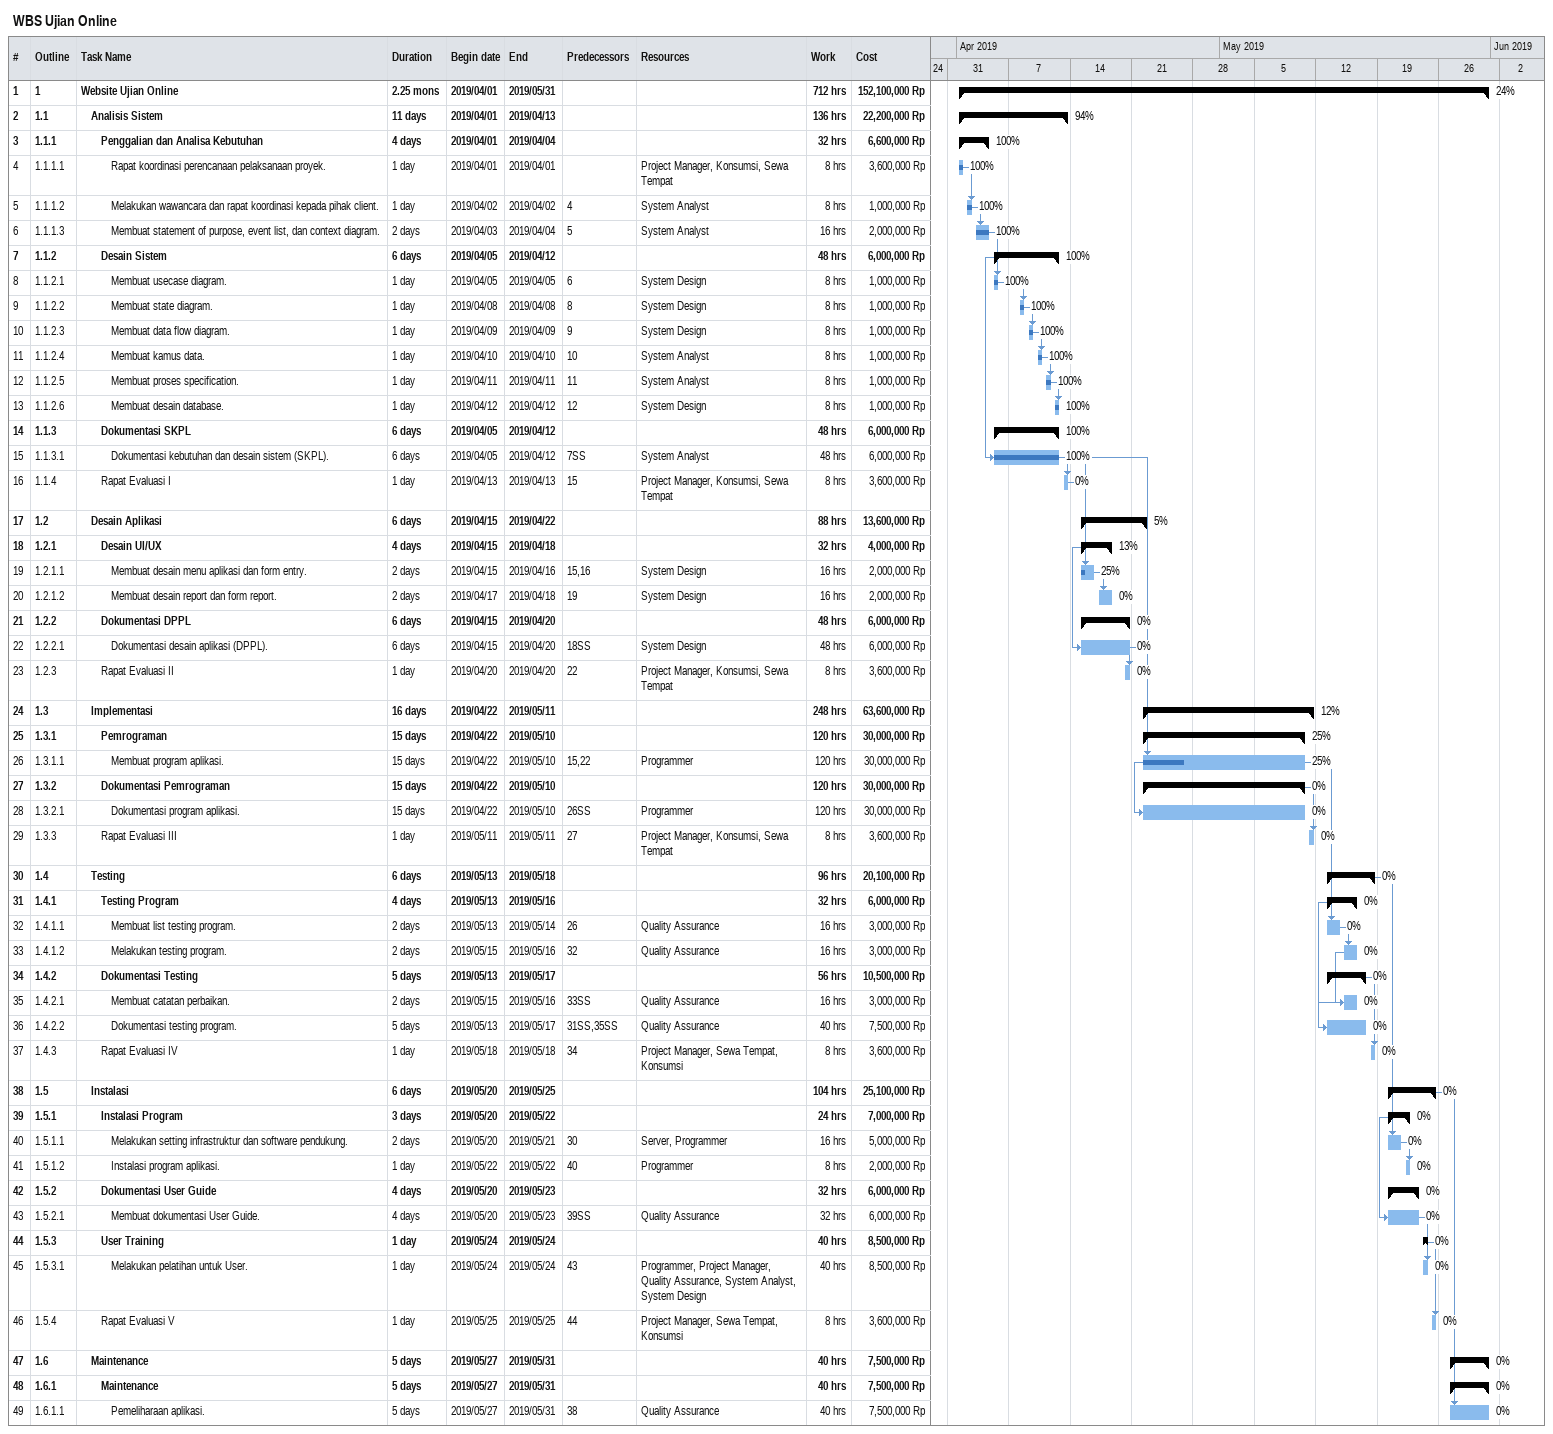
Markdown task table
WBS Ujian Online

| ID | WBS | Task | Duration | Start | Finish | Predecessors | Resources | % complete | Work (h) | Cost (Rp) |
|---|---|---|---|---|---|---|---|---|---|---|
| 1 | 1 | **Website Ujian Online** | 2.25mo | 2019-04-01 | 2019-05-31 |  |  | 24 | 712 | 152100000 |
| 2 | 1.1 | **Analisis Sistem** | 11d | 2019-04-01 | 2019-04-13 |  |  | 94 | 136 | 22200000 |
| 3 | 1.1.1 | **Penggalian dan Analisa Kebutuhan** | 4d | 2019-04-01 | 2019-04-04 |  |  | 100 | 32 | 6600000 |
| 4 | 1.1.1.1 | Rapat koordinasi perencanaan pelaksanaan proyek. | 1d | 2019-04-01 | 2019-04-01 |  | Project Manager, Konsumsi, Sewa Tempat | 100 | 8 | 3600000 |
| 5 | 1.1.1.2 | Melakukan wawancara dan rapat koordinasi kepada pihak client. | 1d | 2019-04-02 | 2019-04-02 | 4 | System Analyst | 100 | 8 | 1000000 |
| 6 | 1.1.1.3 | Membuat statement of purpose, event list, dan context diagram. | 2d | 2019-04-03 | 2019-04-04 | 5 | System Analyst | 100 | 16 | 2000000 |
| 7 | 1.1.2 | **Desain Sistem** | 6d | 2019-04-05 | 2019-04-12 |  |  | 100 | 48 | 6000000 |
| 8 | 1.1.2.1 | Membuat usecase diagram. | 1d | 2019-04-05 | 2019-04-05 | 6 | System Design | 100 | 8 | 1000000 |
| 9 | 1.1.2.2 | Membuat state diagram. | 1d | 2019-04-08 | 2019-04-08 | 8 | System Design | 100 | 8 | 1000000 |
| 10 | 1.1.2.3 | Membuat data flow diagram. | 1d | 2019-04-09 | 2019-04-09 | 9 | System Design | 100 | 8 | 1000000 |
| 11 | 1.1.2.4 | Membuat kamus data. | 1d | 2019-04-10 | 2019-04-10 | 10 | System Analyst | 100 | 8 | 1000000 |
| 12 | 1.1.2.5 | Membuat proses specification. | 1d | 2019-04-11 | 2019-04-11 | 11 | System Analyst | 100 | 8 | 1000000 |
| 13 | 1.1.2.6 | Membuat desain database. | 1d | 2019-04-12 | 2019-04-12 | 12 | System Design | 100 | 8 | 1000000 |
| 14 | 1.1.3 | **Dokumentasi SKPL** | 6d | 2019-04-05 | 2019-04-12 |  |  | 100 | 48 | 6000000 |
| 15 | 1.1.3.1 | Dokumentasi kebutuhan dan desain sistem (SKPL). | 6d | 2019-04-05 | 2019-04-12 | 7SS | System Analyst | 100 | 48 | 6000000 |
| 16 | 1.1.4 | Rapat Evaluasi I | 1d | 2019-04-13 | 2019-04-13 | 15 | Project Manager, Konsumsi, Sewa Tempat | 0 | 8 | 3600000 |
| 17 | 1.2 | **Desain Aplikasi** | 6d | 2019-04-15 | 2019-04-22 |  |  | 5 | 88 | 13600000 |
| 18 | 1.2.1 | **Desain UI/UX** | 4d | 2019-04-15 | 2019-04-18 |  |  | 13 | 32 | 4000000 |
| 19 | 1.2.1.1 | Membuat desain menu aplikasi dan form entry. | 2d | 2019-04-15 | 2019-04-16 | 15, 16 | System Design | 25 | 16 | 2000000 |
| 20 | 1.2.1.2 | Membuat desain report dan form report. | 2d | 2019-04-17 | 2019-04-18 | 19 | System Design | 0 | 16 | 2000000 |
| 21 | 1.2.2 | **Dokumentasi DPPL** | 6d | 2019-04-15 | 2019-04-20 |  |  | 0 | 48 | 6000000 |
| 22 | 1.2.2.1 | Dokumentasi desain aplikasi (DPPL). | 6d | 2019-04-15 | 2019-04-20 | 18SS | System Design | 0 | 48 | 6000000 |
| 23 | 1.2.3 | Rapat Evaluasi II | 1d | 2019-04-20 | 2019-04-20 | 22 | Project Manager, Konsumsi, Sewa Tempat | 0 | 8 | 3600000 |
| 24 | 1.3 | **Implementasi** | 16d | 2019-04-22 | 2019-05-11 |  |  | 12 | 248 | 63600000 |
| 25 | 1.3.1 | **Pemrograman** | 15d | 2019-04-22 | 2019-05-10 |  |  | 25 | 120 | 30000000 |
| 26 | 1.3.1.1 | Membuat program aplikasi. | 15d | 2019-04-22 | 2019-05-10 | 15, 22 | Programmer | 25 | 120 | 30000000 |
| 27 | 1.3.2 | **Dokumentasi Pemrograman** | 15d | 2019-04-22 | 2019-05-10 |  |  | 0 | 120 | 30000000 |
| 28 | 1.3.2.1 | Dokumentasi program aplikasi. | 15d | 2019-04-22 | 2019-05-10 | 26SS | Programmer | 0 | 120 | 30000000 |
| 29 | 1.3.3 | Rapat Evaluasi III | 1d | 2019-05-11 | 2019-05-11 | 27 | Project Manager, Konsumsi, Sewa Tempat | 0 | 8 | 3600000 |
| 30 | 1.4 | **Testing** | 6d | 2019-05-13 | 2019-05-18 |  |  | 0 | 96 | 20100000 |
| 31 | 1.4.1 | **Testing Program** | 4d | 2019-05-13 | 2019-05-16 |  |  | 0 | 32 | 6000000 |
| 32 | 1.4.1.1 | Membuat list testing program. | 2d | 2019-05-13 | 2019-05-14 | 26 | Quality Assurance | 0 | 16 | 3000000 |
| 33 | 1.4.1.2 | Melakukan testing program. | 2d | 2019-05-15 | 2019-05-16 | 32 | Quality Assurance | 0 | 16 | 3000000 |
| 34 | 1.4.2 | **Dokumentasi Testing** | 5d | 2019-05-13 | 2019-05-17 |  |  | 0 | 56 | 10500000 |
| 35 | 1.4.2.1 | Membuat catatan perbaikan. | 2d | 2019-05-15 | 2019-05-16 | 33SS | Quality Assurance | 0 | 16 | 3000000 |
| 36 | 1.4.2.2 | Dokumentasi testing program. | 5d | 2019-05-13 | 2019-05-17 | 31SS, 35SS | Quality Assurance | 0 | 40 | 7500000 |
| 37 | 1.4.3 | Rapat Evaluasi IV | 1d | 2019-05-18 | 2019-05-18 | 34 | Project Manager, Sewa Tempat, Konsumsi | 0 | 8 | 3600000 |
| 38 | 1.5 | **Instalasi** | 6d | 2019-05-20 | 2019-05-25 |  |  | 0 | 104 | 25100000 |
| 39 | 1.5.1 | **Instalasi Program** | 3d | 2019-05-20 | 2019-05-22 |  |  | 0 | 24 | 7000000 |
| 40 | 1.5.1.1 | Melakukan setting infrastruktur dan software pendukung. | 2d | 2019-05-20 | 2019-05-21 | 30 | Server, Programmer | 0 | 16 | 5000000 |
| 41 | 1.5.1.2 | Instalasi program aplikasi. | 1d | 2019-05-22 | 2019-05-22 | 40 | Programmer | 0 | 8 | 2000000 |
| 42 | 1.5.2 | **Dokumentasi User Guide** | 4d | 2019-05-20 | 2019-05-23 |  |  | 0 | 32 | 6000000 |
| 43 | 1.5.2.1 | Membuat dokumentasi User Guide. | 4d | 2019-05-20 | 2019-05-23 | 39SS | Quality Assurance | 0 | 32 | 6000000 |
| 44 | 1.5.3 | **User Training** | 1d | 2019-05-24 | 2019-05-24 |  |  | 0 | 40 | 8500000 |
| 45 | 1.5.3.1 | Melakukan pelatihan untuk User. | 1d | 2019-05-24 | 2019-05-24 | 43 | Programmer, Project Manager, Quality Assurance, System Analyst, System Design | 0 | 40 | 8500000 |
| 46 | 1.5.4 | Rapat Evaluasi V | 1d | 2019-05-25 | 2019-05-25 | 44 | Project Manager, Sewa Tempat, Konsumsi | 0 | 8 | 3600000 |
| 47 | 1.6 | **Maintenance** | 5d | 2019-05-27 | 2019-05-31 |  |  | 0 | 40 | 7500000 |
| 48 | 1.6.1 | **Maintenance** | 5d | 2019-05-27 | 2019-05-31 |  |  | 0 | 40 | 7500000 |
| 49 | 1.6.1.1 | Pemeliharaan aplikasi. | 5d | 2019-05-27 | 2019-05-31 | 38 | Quality Assurance | 0 | 40 | 7500000 |
